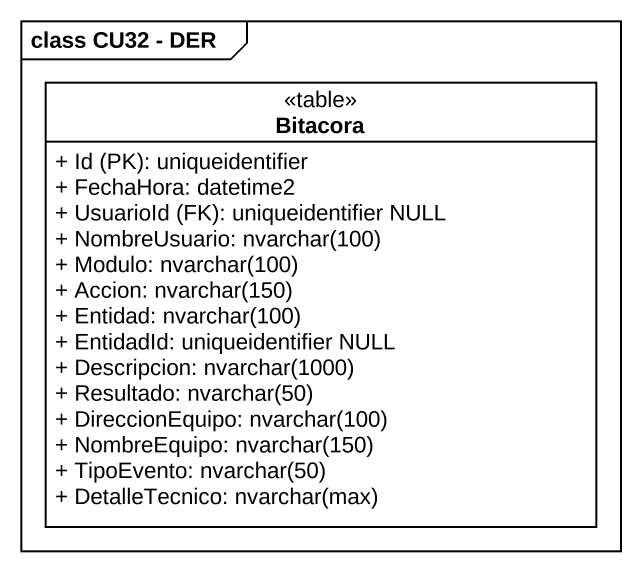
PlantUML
@startuml
mainframe class CU32 - DER
hide circle
hide empty members
skinparam classAttributeIconSize 0
class Bitacora <<table>> {
  {field} + Id (PK): uniqueidentifier
  + FechaHora: datetime2
  {field} + UsuarioId (FK): uniqueidentifier NULL
  {field} + NombreUsuario: nvarchar(100)
  {field} + Modulo: nvarchar(100)
  {field} + Accion: nvarchar(150)
  {field} + Entidad: nvarchar(100)
  + EntidadId: uniqueidentifier NULL
  {field} + Descripcion: nvarchar(1000)
  {field} + Resultado: nvarchar(50)
  {field} + DireccionEquipo: nvarchar(100)
  {field} + NombreEquipo: nvarchar(150)
  {field} + TipoEvento: nvarchar(50)
  {field} + DetalleTecnico: nvarchar(max)
}
@enduml
